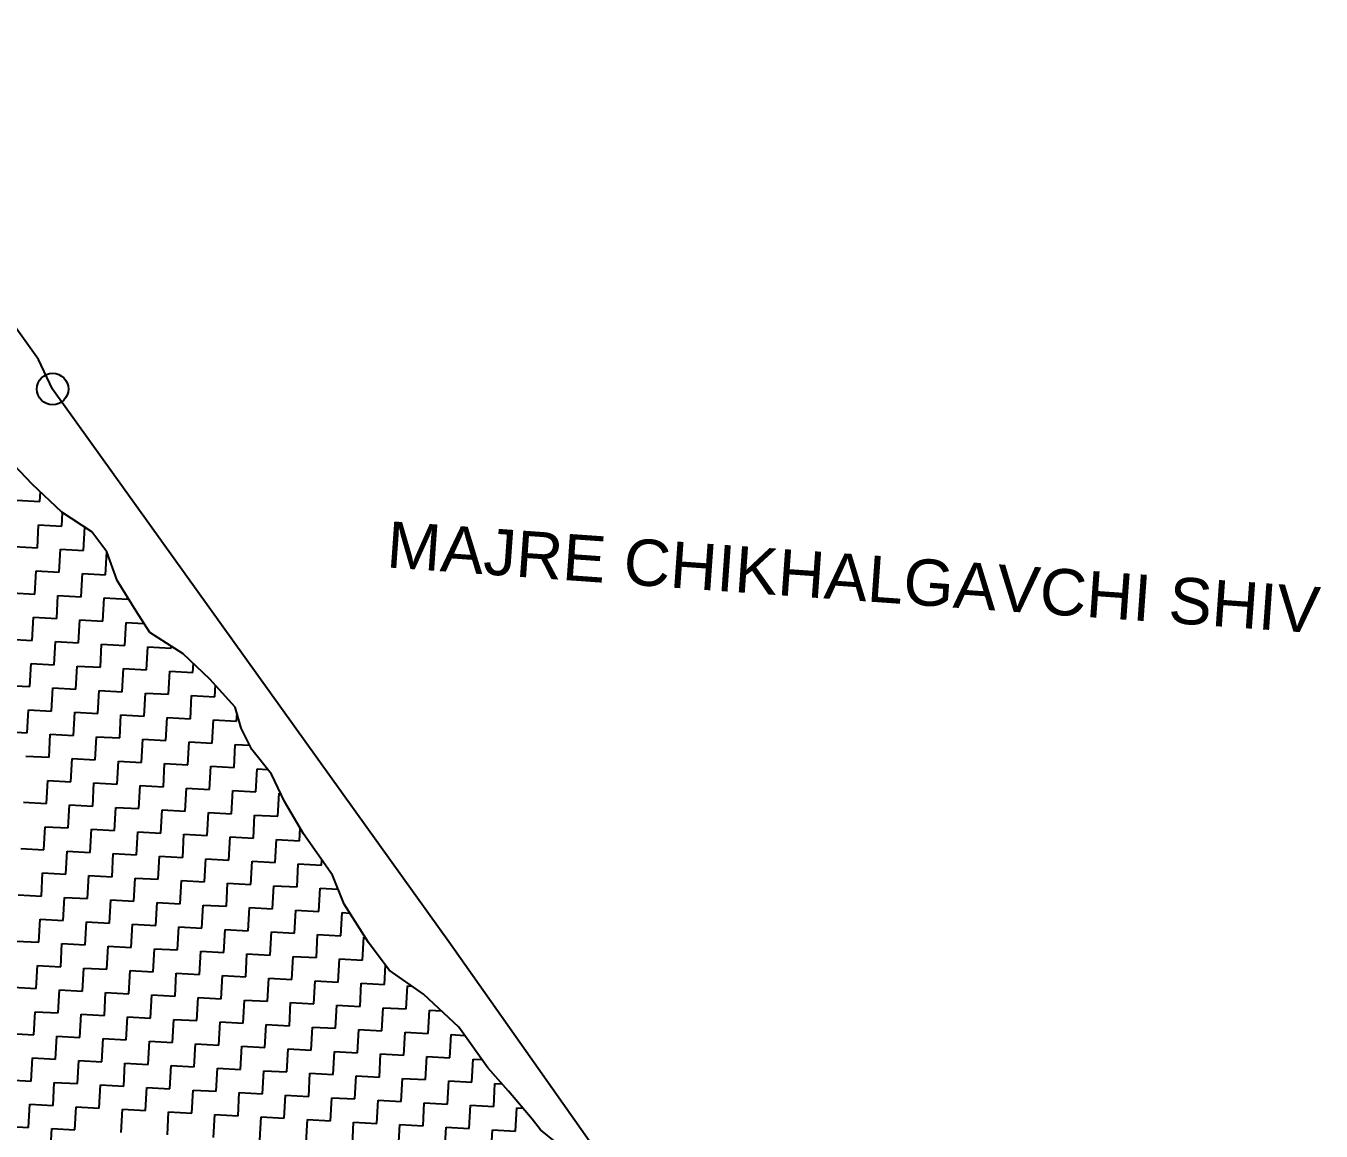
# Model space of a CAD drawing. Header units: metres. Extents: x 277693 to 281059, y 2038920 to 2043234.
# Drawn here: x 279935 to 280640, y 2041802 to 2042404 of the extents above; entities that cross this region are included whole.
import ezdxf

# ---------------------------------------------------------------- set-up
doc = ezdxf.new("R2010")
doc.units = ezdxf.units.M
doc.header["$MEASUREMENT"] = 0
for name, color, linetype in [('POLY_HATCH', 12, 'Continuous'), ('TEXT_MAPOUT', 7, 'Continuous'), ('V_BOUND_LINE', 7, 'Continuous')]:
    doc.layers.add(name, color=color, linetype=linetype)
doc.styles.get("Standard").update_dxf_attribs({"font": 'arial.ttf'})

msp = doc.modelspace()

# ---------------------------------------------------------------- linework, layer by layer
msp.add_circle((279949.23, 2042206.26), 8.59)
at = {"layer": 'POLY_HATCH'}
for p, q in [((279938.14, 2042154.55), (279928.23, 2042164.77)), ((279954.23, 2042139.16), (279938.14, 2042154.55)), ((279970.57, 2042128.59), (279954.23, 2042139.16)), ((279978.84, 2042117.66), (279970.57, 2042128.59)), ((279984.43, 2042102.04), (279978.84, 2042117.66)), ((279994.79, 2042085.36), (279984.43, 2042102.04)), ((280002.21, 2042073.67), (279994.79, 2042085.36)), ((280020.39, 2042062.02), (280002.21, 2042073.67)), ((280034.96, 2042048.32), (280020.39, 2042062.02)), ((280048.63, 2042033.07), (280034.96, 2042048.32)), ((280052.02, 2042021.6), (280048.63, 2042033.07)), ((280057.83, 2042010), (280052.02, 2042021.6)), ((280068.38, 2041996.52), (280057.83, 2042010)), ((280075.62, 2041981.62), (280068.38, 2041996.52)), ((280085.94, 2041964.13), (280075.62, 2041981.62)), ((280101.62, 2041941.51), (280085.94, 2041964.13)), ((280108.01, 2041925.85), (280101.62, 2041941.51)), ((280121.37, 2041904.97), (280108.01, 2041925.85)), ((280132.63, 2041889.85), (280121.37, 2041904.97)), ((280151.26, 2041876.74), (280132.63, 2041889.85)), ((280170.42, 2041858.76), (280151.26, 2041876.74)), ((280186.24, 2041836.66), (280170.42, 2041858.76)), ((280197.63, 2041823.95), (280186.24, 2041836.66)), ((280210.5, 2041808.74), (280197.63, 2041823.95)), ((280215.01, 2041802.85), (280210.5, 2041808.74)), ((280223.5, 2041795.93), (280215.01, 2041802.85))]:
    msp.add_line(p, q, dxfattribs=at)
at = {"layer": 'POLY_HATCH', "linetype": 'Continuous'}
for p, q in [((279929.75, 2042145.69), (279942.34, 2042144.99)), ((279942.34, 2042144.99), (279942.63, 2042150.25)), ((279954.24, 2042131.7), (279954.64, 2042138.89)), ((279940.95, 2042119.8), (279941.65, 2042132.4)), ((279941.65, 2042132.4), (279954.24, 2042131.7)), ((279966.15, 2042118.41), (279966.84, 2042131)), ((279928.36, 2042120.5), (279940.95, 2042119.8)), ((279952.86, 2042106.51), (279953.55, 2042119.11)), ((279953.55, 2042119.11), (279966.15, 2042118.41)), ((279978.05, 2042105.12), (279978.74, 2042117.72)), ((279978.74, 2042117.72), (279978.8, 2042117.72)), ((279939.57, 2042094.61), (279940.26, 2042107.21)), ((279940.26, 2042107.21), (279952.86, 2042106.51)), ((279964.76, 2042093.22), (279965.45, 2042105.82)), ((279965.45, 2042105.82), (279978.05, 2042105.12)), ((279926.97, 2042095.31), (279939.57, 2042094.61)), ((279951.47, 2042081.32), (279952.16, 2042093.92)), ((279952.16, 2042093.92), (279964.76, 2042093.22)), ((279976.66, 2042079.93), (279977.35, 2042092.53)), ((279977.35, 2042092.53), (279989.95, 2042091.83)), ((279989.95, 2042091.83), (279990.01, 2042093.05)), ((279938.18, 2042069.42), (279938.87, 2042082.02)), ((279938.87, 2042082.02), (279951.47, 2042081.32)), ((279963.37, 2042068.03), (279964.06, 2042080.63)), ((279964.06, 2042080.63), (279976.66, 2042079.93)), ((279988.56, 2042066.64), (279989.25, 2042079.24)), ((279989.25, 2042079.24), (279999.02, 2042078.7)), ((279925.58, 2042070.12), (279938.18, 2042069.42)), ((279950.08, 2042056.13), (279950.77, 2042068.73)), ((279950.77, 2042068.73), (279963.37, 2042068.03)), ((279975.27, 2042054.74), (279975.96, 2042067.34)), ((279975.96, 2042067.34), (279988.56, 2042066.64)), ((280000.46, 2042053.35), (280001.15, 2042065.95)), ((280001.15, 2042065.95), (280013.75, 2042065.25)), ((280013.75, 2042065.25), (280013.8, 2042066.24)), ((279936.79, 2042044.23), (279937.48, 2042056.83)), ((279937.48, 2042056.83), (279950.08, 2042056.13)), ((279961.98, 2042042.84), (279962.67, 2042055.44)), ((279962.67, 2042055.44), (279975.27, 2042054.74)), ((279987.17, 2042041.45), (279987.86, 2042054.05)), ((279987.86, 2042054.05), (280000.46, 2042053.35)), ((280012.36, 2042040.06), (280013.05, 2042052.66)), ((280013.05, 2042052.66), (280025.65, 2042051.96)), ((280025.65, 2042051.96), (280025.92, 2042056.82)), ((279924.19, 2042044.93), (279936.79, 2042044.23)), ((279948.69, 2042030.94), (279949.38, 2042043.54)), ((279949.38, 2042043.54), (279961.98, 2042042.84)), ((279973.88, 2042029.55), (279974.57, 2042042.15)), ((279974.57, 2042042.15), (279987.17, 2042041.45)), ((279999.07, 2042028.16), (279999.76, 2042040.76)), ((279999.76, 2042040.76), (280012.36, 2042040.06)), ((280024.26, 2042026.77), (280024.95, 2042039.37)), ((280024.95, 2042039.37), (280037.55, 2042038.67)), ((280037.55, 2042038.67), (280037.9, 2042045.04)), ((279935.4, 2042019.04), (279936.09, 2042031.64)), ((279936.09, 2042031.64), (279948.69, 2042030.94)), ((279960.59, 2042017.65), (279961.28, 2042030.25)), ((279961.28, 2042030.25), (279973.88, 2042029.55)), ((279985.78, 2042016.26), (279986.47, 2042028.86)), ((279986.47, 2042028.86), (279999.07, 2042028.16)), ((280010.97, 2042014.87), (280011.66, 2042027.47)), ((280011.66, 2042027.47), (280024.26, 2042026.77)), ((280036.16, 2042013.48), (280036.85, 2042026.08)), ((280036.85, 2042026.08), (280049.45, 2042025.38)), ((280049.45, 2042025.38), (280049.68, 2042029.51)), ((279922.8, 2042019.73), (279935.4, 2042019.04)), ((279947.3, 2042005.75), (279947.99, 2042018.35)), ((279947.99, 2042018.35), (279960.59, 2042017.65)), ((279972.49, 2042004.36), (279973.18, 2042016.96)), ((279973.18, 2042016.96), (279985.78, 2042016.26)), ((279997.68, 2042002.97), (279998.37, 2042015.57)), ((279998.37, 2042015.57), (280010.97, 2042014.87)), ((280022.87, 2042001.58), (280023.56, 2042014.18)), ((280023.56, 2042014.18), (280036.16, 2042013.48)), ((280048.06, 2042000.19), (280048.76, 2042012.79)), ((280048.76, 2042012.79), (280056.65, 2042012.35)), ((279934.7, 2042006.44), (279947.3, 2042005.75)), ((279959.2, 2041992.46), (279959.89, 2042005.05)), ((279959.89, 2042005.05), (279972.49, 2042004.36)), ((279984.39, 2041991.07), (279985.08, 2042003.67)), ((279985.08, 2042003.67), (279997.68, 2042002.97)), ((280009.58, 2041989.68), (280010.27, 2042002.28)), ((280010.27, 2042002.28), (280022.87, 2042001.58)), ((280034.77, 2041988.29), (280035.47, 2042000.89)), ((280035.47, 2042000.89), (280048.06, 2042000.19)), ((280059.96, 2041986.9), (280060.66, 2041999.5)), ((280060.66, 2041999.5), (280066.29, 2041999.19)), ((279945.91, 2041980.56), (279946.6, 2041993.15)), ((279946.6, 2041993.15), (279959.2, 2041992.46)), ((279971.1, 2041979.17), (279971.79, 2041991.76)), ((279971.79, 2041991.76), (279984.39, 2041991.07)), ((279996.29, 2041977.78), (279996.98, 2041990.38)), ((279996.98, 2041990.38), (280009.58, 2041989.68)), ((280021.48, 2041976.39), (280022.18, 2041988.99)), ((280022.18, 2041988.99), (280034.77, 2041988.29)), ((280046.67, 2041975), (280047.37, 2041987.6)), ((280047.37, 2041987.6), (280059.96, 2041986.9)), ((280071.86, 2041973.61), (280072.56, 2041986.21)), ((280072.56, 2041986.21), (280073.41, 2041986.16)), ((279933.31, 2041981.25), (279945.91, 2041980.56)), ((279957.81, 2041967.27), (279958.5, 2041979.86)), ((279958.5, 2041979.86), (279971.1, 2041979.17)), ((279983, 2041965.88), (279983.69, 2041978.47)), ((279983.69, 2041978.47), (279996.29, 2041977.78)), ((280008.19, 2041964.49), (280008.89, 2041977.09)), ((280008.89, 2041977.09), (280021.48, 2041976.39)), ((280033.38, 2041963.1), (280034.08, 2041975.7)), ((280034.08, 2041975.7), (280046.67, 2041975)), ((279944.52, 2041955.37), (279945.21, 2041967.96)), ((279945.21, 2041967.96), (279957.81, 2041967.27)), ((280058.57, 2041961.71), (280059.27, 2041974.31)), ((280059.27, 2041974.31), (280071.86, 2041973.61)), ((279969.71, 2041953.98), (279970.4, 2041966.57)), ((279970.4, 2041966.57), (279983, 2041965.88)), ((279994.9, 2041952.59), (279995.6, 2041965.18)), ((279995.6, 2041965.18), (280008.19, 2041964.49)), ((280020.09, 2041951.2), (280020.79, 2041963.8)), ((280020.79, 2041963.8), (280033.38, 2041963.1)), ((280045.28, 2041949.81), (280045.98, 2041962.41)), ((280045.98, 2041962.41), (280058.57, 2041961.71)), ((280070.47, 2041948.42), (280071.17, 2041961.02)), ((280071.17, 2041961.02), (280083.76, 2041960.32)), ((280083.76, 2041960.32), (280084.14, 2041967.18)), ((279931.92, 2041956.06), (279944.52, 2041955.37)), ((279956.42, 2041942.08), (279957.11, 2041954.67)), ((279957.11, 2041954.67), (279969.71, 2041953.98)), ((279981.61, 2041940.69), (279982.31, 2041953.28)), ((279982.31, 2041953.28), (279994.9, 2041952.59)), ((280006.8, 2041939.3), (280007.5, 2041951.89)), ((280007.5, 2041951.89), (280020.09, 2041951.2)), ((280031.99, 2041937.91), (280032.69, 2041950.51)), ((280032.69, 2041950.51), (280045.28, 2041949.81)), ((280057.18, 2041936.52), (280057.88, 2041949.12)), ((280057.88, 2041949.12), (280070.47, 2041948.42)), ((280082.37, 2041935.13), (280083.07, 2041947.73)), ((280083.07, 2041947.73), (280095.66, 2041947.03)), ((280095.66, 2041947.03), (280095.82, 2041949.88)), ((279943.13, 2041930.18), (279943.82, 2041942.77)), ((279943.82, 2041942.77), (279956.42, 2041942.08)), ((279968.32, 2041928.79), (279969.02, 2041941.38)), ((279969.02, 2041941.38), (279981.61, 2041940.69)), ((279993.51, 2041927.4), (279994.21, 2041939.99)), ((279994.21, 2041939.99), (280006.8, 2041939.3)), ((280018.7, 2041926.01), (280019.4, 2041938.6)), ((280019.4, 2041938.6), (280031.99, 2041937.91)), ((280043.89, 2041924.62), (280044.59, 2041937.22)), ((280044.59, 2041937.22), (280057.18, 2041936.52)), ((280069.08, 2041923.23), (280069.78, 2041935.83)), ((280069.78, 2041935.83), (280082.37, 2041935.13)), ((280094.27, 2041921.84), (280094.97, 2041934.44)), ((280094.97, 2041934.44), (280104.73, 2041933.9)), ((279930.53, 2041930.87), (279943.13, 2041930.18)), ((279955.03, 2041916.89), (279955.73, 2041929.48)), ((279955.73, 2041929.48), (279968.32, 2041928.79)), ((279980.22, 2041915.5), (279980.92, 2041928.09)), ((279980.92, 2041928.09), (279993.51, 2041927.4)), ((280005.41, 2041914.11), (280006.11, 2041926.7)), ((280006.11, 2041926.7), (280018.7, 2041926.01)), ((280030.6, 2041912.72), (280031.3, 2041925.31)), ((280031.3, 2041925.31), (280043.89, 2041924.62)), ((280055.79, 2041911.33), (280056.49, 2041923.93)), ((280056.49, 2041923.93), (280069.08, 2041923.23)), ((280080.98, 2041909.94), (280081.68, 2041922.54)), ((280081.68, 2041922.54), (280094.27, 2041921.84)), ((280106.18, 2041908.55), (280106.87, 2041921.15)), ((280106.87, 2041921.15), (280111.18, 2041920.91)), ((279941.74, 2041904.99), (279942.44, 2041917.58)), ((279942.44, 2041917.58), (279955.03, 2041916.89)), ((279966.93, 2041903.6), (279967.63, 2041916.19)), ((279967.63, 2041916.19), (279980.22, 2041915.5)), ((279992.12, 2041902.21), (279992.82, 2041914.8)), ((279992.82, 2041914.8), (280005.41, 2041914.11)), ((280017.31, 2041900.82), (280018.01, 2041913.41)), ((280018.01, 2041913.41), (280030.6, 2041912.72)), ((280042.5, 2041899.43), (280043.2, 2041912.02)), ((280043.2, 2041912.02), (280055.79, 2041911.33)), ((279929.14, 2041905.68), (279941.74, 2041904.99)), ((279953.64, 2041891.7), (279954.34, 2041904.29)), ((279954.34, 2041904.29), (279966.93, 2041903.6)), ((280067.69, 2041898.04), (280068.39, 2041910.64)), ((280068.39, 2041910.64), (280080.98, 2041909.94)), ((280092.89, 2041896.65), (280093.58, 2041909.25)), ((280093.58, 2041909.25), (280106.18, 2041908.55)), ((280118.08, 2041895.26), (280118.77, 2041907.86)), ((280118.77, 2041907.86), (280119.56, 2041907.81)), ((279978.83, 2041890.31), (279979.53, 2041902.9)), ((279979.53, 2041902.9), (279992.12, 2041902.21)), ((280004.02, 2041888.92), (280004.72, 2041901.51)), ((280004.72, 2041901.51), (280017.31, 2041900.82)), ((280029.21, 2041887.53), (280029.91, 2041900.12)), ((280029.91, 2041900.12), (280042.5, 2041899.43)), ((280054.4, 2041886.14), (280055.1, 2041898.73)), ((280055.1, 2041898.73), (280067.69, 2041898.04)), ((280079.59, 2041884.75), (280080.29, 2041897.35)), ((280080.29, 2041897.35), (280092.89, 2041896.65)), ((279940.35, 2041879.8), (279941.05, 2041892.39)), ((279941.05, 2041892.39), (279953.64, 2041891.7)), ((279965.54, 2041878.41), (279966.24, 2041891)), ((279966.24, 2041891), (279978.83, 2041890.31)), ((280104.79, 2041883.36), (280105.48, 2041895.96)), ((280105.48, 2041895.96), (280118.08, 2041895.26)), ((280129.98, 2041881.97), (280130.56, 2041892.63)), ((279990.73, 2041877.02), (279991.43, 2041889.61)), ((279991.43, 2041889.61), (280004.02, 2041888.92)), ((280015.92, 2041875.63), (280016.62, 2041888.22)), ((280016.62, 2041888.22), (280029.21, 2041887.53)), ((280041.11, 2041874.24), (280041.81, 2041886.83)), ((280041.81, 2041886.83), (280054.4, 2041886.14)), ((280066.3, 2041872.85), (280067, 2041885.44)), ((280067, 2041885.44), (280079.59, 2041884.75)), ((280091.5, 2041871.46), (280092.19, 2041884.05)), ((280092.19, 2041884.05), (280104.79, 2041883.36)), ((279927.76, 2041880.49), (279940.35, 2041879.8)), ((279952.25, 2041866.51), (279952.95, 2041879.1)), ((279952.95, 2041879.1), (279965.54, 2041878.41)), ((279977.44, 2041865.12), (279978.14, 2041877.71)), ((279978.14, 2041877.71), (279990.73, 2041877.02)), ((280002.63, 2041863.73), (280003.33, 2041876.32)), ((280003.33, 2041876.32), (280015.92, 2041875.63)), ((280116.69, 2041870.07), (280117.38, 2041882.67)), ((280117.38, 2041882.67), (280129.98, 2041881.97)), ((280141.88, 2041868.68), (280142.57, 2041881.28)), ((280142.57, 2041881.28), (280145, 2041881.14)), ((280027.82, 2041862.34), (280028.52, 2041874.93)), ((280028.52, 2041874.93), (280041.11, 2041874.24)), ((280053.01, 2041860.95), (280053.71, 2041873.54)), ((280053.71, 2041873.54), (280066.3, 2041872.85)), ((280078.21, 2041859.56), (280078.9, 2041872.15)), ((280078.9, 2041872.15), (280091.5, 2041871.46)), ((280103.4, 2041858.17), (280104.09, 2041870.76)), ((280104.09, 2041870.76), (280116.69, 2041870.07)), ((280128.59, 2041856.78), (280129.28, 2041869.38)), ((280129.28, 2041869.38), (280141.88, 2041868.68)), ((279938.96, 2041854.6), (279939.66, 2041867.2)), ((279939.66, 2041867.2), (279952.25, 2041866.51)), ((279964.15, 2041853.22), (279964.85, 2041865.81)), ((279964.85, 2041865.81), (279977.44, 2041865.12)), ((279989.34, 2041851.83), (279990.04, 2041864.42)), ((279990.04, 2041864.42), (280002.63, 2041863.73)), ((280014.53, 2041850.44), (280015.23, 2041863.03)), ((280015.23, 2041863.03), (280027.82, 2041862.34)), ((280153.78, 2041855.39), (280154.47, 2041867.99)), ((280154.47, 2041867.99), (280160.97, 2041867.63)), ((279926.37, 2041855.3), (279938.96, 2041854.6)), ((280039.72, 2041849.05), (280040.42, 2041861.64)), ((280040.42, 2041861.64), (280053.01, 2041860.95)), ((280064.92, 2041847.66), (280065.61, 2041860.25)), ((280065.61, 2041860.25), (280078.21, 2041859.56)), ((280090.11, 2041846.27), (280090.8, 2041858.86)), ((280090.8, 2041858.86), (280103.4, 2041858.17)), ((280115.3, 2041844.88), (280115.99, 2041857.47)), ((280115.99, 2041857.47), (280128.59, 2041856.78)), ((280140.49, 2041843.49), (280141.18, 2041856.09)), ((280141.18, 2041856.09), (280153.78, 2041855.39)), ((279950.86, 2041841.31), (279951.56, 2041853.91)), ((279951.56, 2041853.91), (279964.15, 2041853.22)), ((279976.05, 2041839.93), (279976.75, 2041852.52)), ((279976.75, 2041852.52), (279989.34, 2041851.83)), ((280001.24, 2041838.54), (280001.94, 2041851.13)), ((280001.94, 2041851.13), (280014.53, 2041850.44)), ((280026.43, 2041837.15), (280027.13, 2041849.74)), ((280027.13, 2041849.74), (280039.72, 2041849.05)), ((280051.63, 2041835.76), (280052.32, 2041848.35)), ((280052.32, 2041848.35), (280064.92, 2041847.66)), ((280165.68, 2041842.1), (280166.37, 2041854.7)), ((280166.37, 2041854.7), (280173.62, 2041854.3)), ((279937.57, 2041829.41), (279938.27, 2041842.01)), ((279938.27, 2041842.01), (279950.86, 2041841.31)), ((280076.82, 2041834.37), (280077.51, 2041846.96)), ((280077.51, 2041846.96), (280090.11, 2041846.27)), ((280102.01, 2041832.98), (280102.7, 2041845.57)), ((280102.7, 2041845.57), (280115.3, 2041844.88)), ((280127.2, 2041831.59), (280127.89, 2041844.18)), ((280127.89, 2041844.18), (280140.49, 2041843.49)), ((280152.39, 2041830.2), (280153.08, 2041842.8)), ((280153.08, 2041842.8), (280165.68, 2041842.1)), ((280177.58, 2041828.81), (280178.27, 2041841.41)), ((280178.27, 2041841.41), (280183.03, 2041841.14)), ((279962.76, 2041828.02), (279963.46, 2041840.62)), ((279963.46, 2041840.62), (279976.05, 2041839.93)), ((279987.95, 2041826.64), (279988.65, 2041839.23)), ((279988.65, 2041839.23), (280001.24, 2041838.54)), ((280013.14, 2041825.25), (280013.84, 2041837.84)), ((280013.84, 2041837.84), (280026.43, 2041837.15)), ((280038.34, 2041823.86), (280039.03, 2041836.45)), ((280039.03, 2041836.45), (280051.63, 2041835.76)), ((280063.53, 2041822.47), (280064.22, 2041835.06)), ((280064.22, 2041835.06), (280076.82, 2041834.37)), ((280088.72, 2041821.08), (280089.41, 2041833.67)), ((280089.41, 2041833.67), (280102.01, 2041832.98)), ((279924.98, 2041830.11), (279937.57, 2041829.41)), ((279949.47, 2041816.12), (279950.17, 2041828.72)), ((279950.17, 2041828.72), (279962.76, 2041828.02)), ((279974.66, 2041814.73), (279975.36, 2041827.33)), ((279975.36, 2041827.33), (279987.95, 2041826.64)), ((280113.91, 2041819.69), (280114.6, 2041832.28)), ((280114.6, 2041832.28), (280127.2, 2041831.59)), ((280139.1, 2041818.3), (280139.79, 2041830.89)), ((280139.79, 2041830.89), (280152.39, 2041830.2)), ((280164.29, 2041816.91), (280164.98, 2041829.51)), ((280164.98, 2041829.51), (280177.58, 2041828.81)), ((280189.48, 2041815.52), (280190.17, 2041828.12)), ((280190.17, 2041828.12), (280194.09, 2041827.9)), ((279999.85, 2041813.35), (280000.55, 2041825.94)), ((280000.55, 2041825.94), (280013.14, 2041825.25)), ((280025.05, 2041811.96), (280025.74, 2041824.55)), ((280025.74, 2041824.55), (280038.34, 2041823.86)), ((280050.24, 2041810.57), (280050.93, 2041823.16)), ((280050.93, 2041823.16), (280063.53, 2041822.47)), ((280075.43, 2041809.18), (280076.12, 2041821.77)), ((280076.12, 2041821.77), (280088.72, 2041821.08)), ((280100.62, 2041807.79), (280101.31, 2041820.38)), ((280101.31, 2041820.38), (280113.91, 2041819.69)), ((279936.18, 2041804.22), (279936.88, 2041816.82)), ((279936.88, 2041816.82), (279949.47, 2041816.12)), ((279961.37, 2041802.83), (279962.07, 2041815.43)), ((279962.07, 2041815.43), (279974.66, 2041814.73)), ((279986.56, 2041801.44), (279987.26, 2041814.04)), ((279987.26, 2041814.04), (279999.85, 2041813.35)), ((280011.76, 2041800.06), (280012.45, 2041812.65)), ((280012.45, 2041812.65), (280025.05, 2041811.96)), ((280125.81, 2041806.4), (280126.5, 2041818.99)), ((280126.5, 2041818.99), (280139.1, 2041818.3)), ((280151, 2041805.01), (280151.69, 2041817.6)), ((280151.69, 2041817.6), (280164.29, 2041816.91)), ((280176.19, 2041803.62), (280176.88, 2041816.22)), ((280176.88, 2041816.22), (280189.48, 2041815.52)), ((280201.38, 2041802.23), (280202.08, 2041814.83)), ((280202.08, 2041814.83), (280205.51, 2041814.64)), ((280036.95, 2041798.67), (280037.64, 2041811.26)), ((280037.64, 2041811.26), (280050.24, 2041810.57)), ((280062.14, 2041797.28), (280062.83, 2041809.87)), ((280062.83, 2041809.87), (280075.43, 2041809.18)), ((280087.33, 2041795.89), (280088.02, 2041808.48)), ((280088.02, 2041808.48), (280100.62, 2041807.79)), ((280112.52, 2041794.5), (280113.21, 2041807.09)), ((280113.21, 2041807.09), (280125.81, 2041806.4)), ((280137.71, 2041793.11), (280138.4, 2041805.7)), ((280138.4, 2041805.7), (280151, 2041805.01)), ((279923.59, 2041804.92), (279936.18, 2041804.22)), ((279948.08, 2041790.93), (279948.78, 2041803.53)), ((279948.78, 2041803.53), (279961.37, 2041802.83)), ((280162.9, 2041791.72), (280163.59, 2041804.31)), ((280163.59, 2041804.31), (280176.19, 2041803.62)), ((280188.09, 2041790.33), (280188.79, 2041802.93)), ((280188.79, 2041802.93), (280201.38, 2041802.23))]:
    msp.add_line(p, q, dxfattribs=at)
at = {"layer": 'V_BOUND_LINE'}
for p, q in [((279941.63, 2042222.4), (279810.73, 2042404.05)), ((279949.23, 2042206.26), (279941.63, 2042222.4)), ((280166.03, 2041904.05), (279949.23, 2042206.26)), ((280251.85, 2041782.2), (280166.03, 2041904.05))]:
    msp.add_line(p, q, dxfattribs=at)

# ---------------------------------------------------------------- texts
at = {"layer": 'TEXT_MAPOUT'}
msp.add_text('MAJRE CHIKHALGAVCHI SHIV', height=25.2291, rotation=355.94614, dxfattribs=at).set_placement((280130.63, 2042109.2))

doc.saveas('drawing.dxf')
